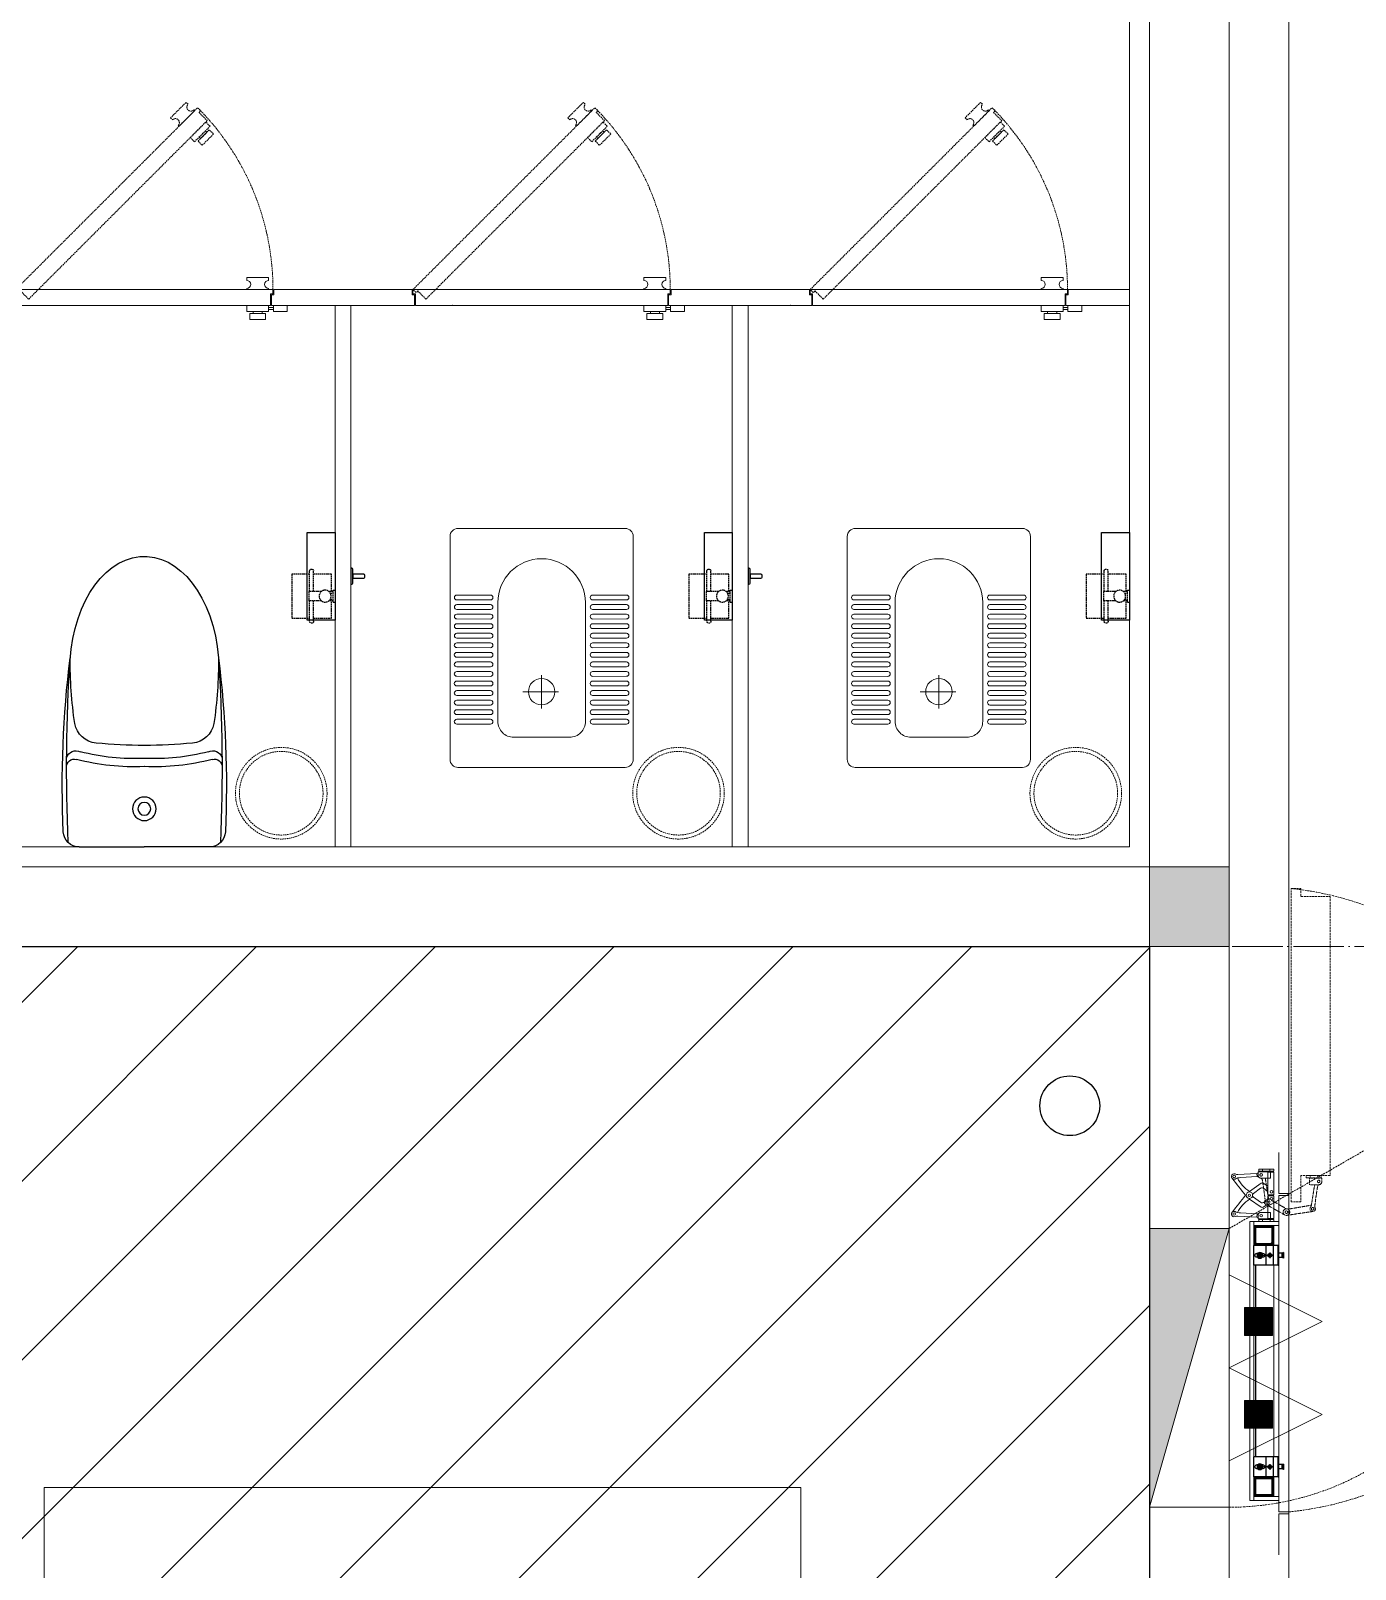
# Model space of a CAD drawing. Header units: millimetres. Extents: x -1346 to 48994, y -3569 to 24186.
# Drawn here: x 4525 to 7851, y 9652 to 13516 of the extents above; entities that cross this region are included whole.
import ezdxf

# ---------------------------------------------------------------- set-up
doc = ezdxf.new("R2010")
doc.units = ezdxf.units.MM
doc.set_wipeout_variables(frame=1)
for name, pattern in [('1', [0.375, 0.25, -0.125]), ('AD_514 TOWER A HOTEL TYP$0$CENTER', [2, 1.25, -0.25, 0.25, -0.25]), ('DASH', [0.35, 0.25, -0.1]), ('DOTE', [61.467999999999996, 50.8, -5.08, 0.508, -5.08])]:
    doc.linetypes.add(name, pattern=pattern)
for name, color, linetype, lineweight in [('BS-DOTE', 134, 'DOTE', 0), ('BS-FIRE-FHC', 12, 'Continuous', 0), ('BS-STRS', 30, 'Continuous', 0), ('BS-WALL-FINISH', 3, 'Continuous', 0), ('BS-WALL-ORI', 200, 'Continuous', 0), ('DS-DOOR', 60, 'Continuous', 0), ('DS-FLOOR-SW', 33, 'Continuous', 0), ('DS-MILK-HIGH', 40, 'Continuous', 0), ('FF-FURN', 51, 'Continuous', 0)]:
    doc.layers.add(name, color=color, linetype=linetype, lineweight=lineweight)
for name, color, linetype in [('DS-FIXT', 31, 'Continuous'), ('DT-FINE', 146, 'Continuous'), ('DT-HATCH', 250, 'Continuous'), ('PIPE-消防', 1, 'Continuous')]:
    doc.layers.add(name, color=color, linetype=linetype)

# ---------------------------------------------------------------- blocks, each defined once
blk = doc.blocks.new('FDSRTEW')
for p, q in [((145586.6246062551, 110757.1596199968), (145586.6246062551, 110957.1596199968)), ((145586.6246062551, 110957.1596199968), (146286.6246062551, 110957.1596199968)), ((145586.6246062551, 110957.1596199968), (146286.6246062551, 110757.1596199968)), ((146286.6246062551, 110957.1596199968), (146286.6246062551, 110757.1596199968)), ((146286.6246062551, 110757.1596199968), (145586.6246062551, 110757.1596199968))]:
    blk.add_line(p, q)
blk.add_solid([(146286.6246062551, 110957.1596199968), (146286.6246062551, 110757.1596199968), (145586.6246062551, 110957.1596199968)])
at = {"layer": 'BS-FIRE-FHC', "color": 8, "linetype": 'DASH', "ltscale": 20}
blk.add_line((146286.6246062552, 110757.1596199968), (146636.6246062552, 110150.9418373477), dxfattribs=at)
blk.add_arc((146286.6246062552, 110757.1596199968), 700, 180, 300.000000000015, dxfattribs=at)
blk = doc.blocks.new('A$C5A634830')
at = {"color": 8, "linetype": 'DASH', "ltscale": 3}
for p, q in [((31.86963054533408, 365.1520648466758), (37.99035562513746, 365.1520648466758)), ((134.4991121822077, 352.3596549006652), (162.6924558141909, 301.6881831188712)), ((31.86963054534863, 344.1349243044915), (37.99035562513746, 344.1349243044915)), ((116.2381884957431, 347.9243174514395), (145.4732190067443, 296.5356168102389)), ((146.5345119531557, 292.2014925559452), (135.0561019793094, 225.1742103648994)), ((153.2055169096274, 223.0840837745363), (163.8733729885989, 293.9586725386307)), ((58.10579694266198, 231.1703722900638), (58.10579694266198, 195.6119634968872))]:
    blk.add_line(p, q, dxfattribs=at)
for points in [[(31.86963054534863, 375.4703404424891), (37.99035562513746, 375.4703404424891), (37.99035562513746, 333.0250247828317), (31.86963054534863, 333.0250247828317)], [(50.47654896628228, 229.1091506702014), (56.5972740460711, 229.1091506702014), (56.5972740460711, 240.2190501918594), (50.47654896628228, 240.2190501918594)], [(50.47654896628228, 240.2190501918594), (56.5972740460711, 240.2190501918594), (56.5972740460711, 197.7737345322021), (50.47654896628228, 197.7737345322021)], [(50.47654896628228, 229.1091506702014), (56.5972740460711, 229.1091506702014), (56.5972740460711, 240.2190501918594), (50.47654896628228, 240.2190501918594)], [(50.47654896628228, 208.0920101280135), (56.5972740460711, 208.0920101280135), (56.5972740460711, 197.7737345322021), (50.47654896628228, 197.7737345322021)], [(50.47654896628228, 208.0920101280135), (56.5972740460711, 208.0920101280135), (56.5972740460711, 197.7737345322021), (50.47654896628228, 197.7737345322021)]]:
    blk.add_lwpolyline(points, close=True, dxfattribs=at)
for points in [[(39.49887852172833, 377.6329300593098), (49.48722788982559, 377.6329300593098, -0.4088105172078346), (57.98515967849926, 368.9773687886372), (57.98515967849926, 342.0737026846254)], [(57.836234143193, 355.3872618302357, -0.1127958549615879), (61.41773510834901, 356.5585445424658, -0.0004736775356305), (116.2381884957121, 347.9243174514449, -0.1111486676757101), (122.844090050361, 344.8668109942937, 1.41323676942578), (125.738834304444, 359.1621075123112, -0.1089148044728767), (118.3688905778254, 357.5370102652323, -0.0104408917776379), (62.83301752187253, 365.5722624917798, -0.1696621892411577), (57.82671161493635, 368.9773687886372, 10.31810551381338)], [(57.98515967849926, 195.6119634968872), (68.09414631075924, 195.6119634968872, 0.4088105172078346), (76.59207809943473, 204.2675247675597), (76.59207809943473, 223.9709530576292)], [(58.10579694266198, 231.1703722900638), (76.59207809943473, 231.1703722900638), (76.59207809943473, 204.2675247675743, -0.4182473329087852), (67.81665525143035, 195.6119634968872)], [(76.63563882591552, 217.8575652363179, 0.1127958549615879), (80.21419491633424, 216.6773158291617, 0.0004736775356305), (135.0561019793094, 225.1742103648994, 0.1111486676757101), (141.6696407652343, 228.2151618298503, -1.41323676942578), (144.5285713752673, 213.9126598598577, 0.1089148044728767), (137.1627210480801, 215.5562110618248, 0.0104408917776379), (81.60689677661867, 207.660081380167, 0.1696621892411577), (76.59207800880358, 204.2675247553543, -10.31810551381338)]]:
    blk.add_lwpolyline(points, format="xyb", dxfattribs=at)
blk.add_lwpolyline([(57.98515967849926, 342.0737026846254), (39.49887852174288, 342.0737026846254), (39.49887852172833, 377.6321114778038)], dxfattribs=at)
for centre, radius in [((48.51701266531017, 368.8907993951816), 3.644451054300964), ((126.7987010608776, 351.4924300886087), 3.644451054303013), ((154.8537467098067, 296.5356168102389), 9.380527703068209), ((154.8537467098067, 296.5356168102389), 3.644451054302916), ((145.60764458435, 221.5796586425931), 3.644451054303013), ((67.12393108624381, 204.3532755795095), 3.644451054302763)]:
    blk.add_circle(centre, radius, dxfattribs=at)
blk = doc.blocks.new('二维可调铰链侧视图')
at = {"color": 144}
for p, q in [((10630.48123246459, 10994.17510843505), (10621.94727662271, 10994.17510843505)), ((10621.94727662271, 10962.92618266557), (10621.94727662271, 10994.17510843505)), ((10731.68506040758, 10994.17510843505), (10740.21901624946, 10994.17510843505)), ((10740.21901624946, 10962.92618266557), (10740.21901624946, 10994.17510843505))]:
    blk.add_line(p, q, dxfattribs=at)
for points in [[(10634.24533328355, 10996.58372317115), (10626.23970715563, 10997.03534017565), (10628.94038966983, 11044.90921180512, 0.1254342092800765), (10627.55883522382, 11051.97046037525, 16.50509982100425)], [(10634.24533328355, 10996.58372317115), (10636.59370439408, 11038.21231760706, -0.0389693891210337), (10637.61607514386, 11045.78181698006, -0.1089148044717175), (10640.37563023501, 11051.81279587513, 0.5769327325035593), (10632.81177855316, 11060.8449229836, 0.4674307633441432), (10627.55883522382, 11051.97046037525, 3.395267853020945)], [(10727.92095958865, 10996.58372317115), (10725.57258847811, 11038.21231760706, 0.0389693891210337), (10724.55021772833, 11045.78181698006, 0.1089148044717175), (10721.79066263719, 11051.81279587513, -0.5769327325035593), (10729.35451431904, 11060.8449229836, -0.4674307633441432), (10734.60745764837, 11051.97046037525, -3.395267853020945)], [(10727.92095958865, 10996.58372317115), (10735.92658571654, 10997.03534017565), (10733.22590320236, 11044.90921180512, -0.1254342092800765), (10734.60745764837, 11051.97046037525, -16.50509982100425)], [(10658.4870609996, 10969.25307199535), (10650.83076089892, 10981.08788601419, -0.303537901326262), (10650.91414574727, 10986.57888626542), (10671.55280207984, 11015.36503909761, 0.1355386195789812), (10637.61607514386, 11045.78181698006, 0.6345818491396789)], [(10703.6792318726, 10969.25307199535), (10711.33553197324, 10981.08788601419, 0.303537901326262), (10711.2521471249, 10986.57888626542), (10690.61349079236, 11015.36503909761, -0.1355386195789812), (10724.55021772833, 11045.78181698006, -0.6345818491396789)], [(10621.94727662271, 10962.92618266557), (10638.19312246417, 10962.92618266557), (10638.19312246417, 10986.56855345071, 0.4182473329087852), (10630.48123246459, 10994.17510843505)], [(10636.24455679127, 10991.65280749396, -0.1696621892218322), (10634.24533328355, 10996.58372317115, 0.2543926232965057)], [(10672.42471755974, 10969.25307199535), (10664.58019731212, 10977.91303962277, -0.3264823885746197), (10663.51673837619, 10988.01496935623), (10676.54652729354, 11005.95897098832, -0.2539767349710108), (10680.57338773102, 11007.79055985015, -0.0236347356273388)], [(10689.74157531245, 10969.25307199535), (10697.58609556005, 10977.91303962277, 0.3264823885746197), (10698.64955449598, 10988.01496935623), (10685.61976557866, 11005.95897098832, 0.2539767349710108), (10681.59290514118, 11007.79055985015, 0.0236347356273388)], [(10740.21901624946, 10962.92618266557), (10723.97317040802, 10962.92618266557), (10723.97317040802, 10986.56855345071, -0.4182473329087852), (10731.68506040758, 10994.17510843505)], [(10725.92173608093, 10991.65280749396, 0.1696621892218322), (10727.92095958865, 10996.58372317115, -0.2543926232965057)]]:
    blk.add_lwpolyline(points, format="xyb", dxfattribs=at)
for points in [[(10615.24265142203, 10954.97415461758), (10620.62157838094, 10954.97415461758), (10620.62157838094, 10992.27533212598), (10615.24265142203, 10992.27533212598)], [(10615.24265142203, 10983.20757462204), (10620.62157838094, 10983.20757462204), (10620.62157838094, 10992.27533212598), (10615.24265142203, 10992.27533212598)], [(10746.92364145017, 10954.97415461758), (10741.54471449123, 10954.97415461758), (10741.54471449123, 10992.27533212598), (10746.92364145017, 10992.27533212598)], [(10741.54471449123, 10982.90079691674), (10746.92364145017, 10982.90079691674), (10746.92364145017, 10992.27533212598), (10741.54471449123, 10992.27533212598)], [(10615.24265142203, 10964.73759559375), (10620.62157838094, 10964.73759559375), (10620.62157838094, 10954.97415461758), (10615.24265142203, 10954.97415461758)], [(10622.9781067049, 10954.97076973001), (10680.24265133389, 10954.97076973001), (10680.24265133389, 10969.25307199535), (10622.9781067049, 10969.25307199535)], [(10682.32938737664, 10954.97076973001), (10739.59393200566, 10954.97076973001), (10739.59393200566, 10969.25307199535), (10682.32938737667, 10969.25307199535)], [(10741.54471449123, 10964.14898146002), (10746.92364145017, 10964.14898146002), (10746.92364145017, 10954.97415461758), (10741.54471449123, 10954.97415461758)]]:
    blk.add_lwpolyline(points, close=True, dxfattribs=at)
for centre, radius in [((10633.98258059396, 11054.14220362725), 3.202763687452806), ((10728.18371227824, 11054.14220362725), 3.202763687452806), ((10681.07589557975, 11016.03025858167), 8.255007530225537), ((10681.08314643609, 11016.03898802858), 3.202763687452806), ((10629.87246264751, 10986.49319516422), 3.202763687452806), ((10732.29383022468, 10986.49319516422), 3.202763687452806), ((10672.53982490478, 10960.43080791642), 3.202763687452806), ((10689.62646796742, 10960.43080791642), 3.202763687452806)]:
    blk.add_circle(centre, radius, dxfattribs=at)
for centre, radius, start, end in [((9942.932382044226, 10129.3891271773), 1161.222228784615, 50.53052053824183, 53.20664436764797), ((11419.23391082797, 10129.3891271773), 1161.222228784615, 126.793355632352, 129.4694794617582), ((10619.14654918265, 10999.25694680644), 7.432928497693757, 316.8671241992542, 342.6092264483537), ((10743.01974368952, 10999.25694680644), 7.432928497693757, 197.3907735516463, 223.1328758007458)]:
    blk.add_arc(centre, radius, start, end, dxfattribs=at)
at = {"xscale": 0.8788055154895038, "yscale": 0.8788055154895038, "zscale": 0.8788055154895038}
blk.add_blockref('A$C5A634830', (10587.2354443602, 10662.3099260424), dxfattribs=at)
blk = doc.blocks.new('*U52')
blk.add_blockref('二维可调铰链侧视图', (0, 0))
blk = doc.blocks.new('*U119')
at = {"ltscale": 1.199999999999999}
h = blk.add_hatch(dxfattribs=at)
h.set_pattern_fill('ANSI32', color=250, scale=0.85)
h.set_pattern_definition([(45, (-52203.26370613582, -24365.69101706631), (-2.862456638590792, 2.862456638590792), []), (45, (-52201.35540088581, -24365.69101706631), (-2.862456638590792, 2.862456638590792), [])])
edge = h.paths.add_edge_path(flags=16)
edge.add_line((8, -5), (42, -5))
edge.add_arc((42, -8), 3, 0, 90, ccw=False)
edge.add_line((45, -8), (45, -42))
edge.add_arc((42, -42), 3, -90, 0, ccw=False)
edge.add_line((42, -45), (8, -45))
edge.add_arc((8, -42), 3, 180, 270, ccw=False)
edge.add_line((5, -42), (5, -8))
edge.add_arc((8, -8), 3, 90, 180, ccw=False)
h.paths.add_polyline_path([(0, 0), (50, 0), (50, -50), (0, -50)])
at = {"color": 144, "ltscale": 1.199999999999999}
blk.add_lwpolyline([(0, 0), (50, 0), (50, -50), (0, -50)], close=True, dxfattribs=at)
blk.add_lwpolyline([(8, -5), (42, -5, -0.4142135623730951), (45, -8), (45, -42, -0.4142135623730951), (42, -45), (8, -45, -0.4142135623730951), (5, -42), (5, -8, -0.4142135623730951)], format="xyb", close=True, dxfattribs=at)
blk = doc.blocks.new('*U53')
at = {"color": 250, "linetype": 'AD_514 TOWER A HOTEL TYP$0$CENTER', "lineweight": -3}
blk.add_line((-43.87213597495601, -24.47871655734435), (537.156915288202, -24.47871655734435), dxfattribs=at)
at = {"color": 146, "ltscale": 1.199999999999999}
blk.add_lwpolyline([(-43.87213597495601, 20.52128344265566), (537.156915288202, 20.52128344265566), (537.156915288202, -29.47871655734435), (-43.87213597495601, -29.47871655734435)], close=True, dxfattribs=at)
blk = doc.blocks.new('GJ666')
blk.add_wipeout([(-5953.994108965911, -14386.843307546735), (-5903.99410896591, -14386.843307546735), (-5903.994108965915, -14447.780807546747), (-5953.994108965911, -14447.780807546744)])
at = {"layer": 'DT-HATCH'}
h = blk.add_hatch(dxfattribs=at)
h.set_pattern_fill('ANSI37', color=256, scale=0.75, angle=-90.00000000000001)
h.set_pattern_definition([(315, (9908.291321261466, -20663.05103443342), (0.8418990113502333, 0.8418990113502328), []), (44.99999999999999, (9908.291321261466, -20663.05103443342), (-0.8418990113502326, 0.8418990113502333), [])])
h.paths.add_polyline_path([(-5903.994108965911, -14447.78080754675), (-5903.994108965911, -14449.90580754675), (-5953.994108965911, -14449.90580754675), (-5953.994108965911, -14447.78080754675)])
for p, q in [((-5953.994108965911, -14416.78080754674), (-5953.994108965911, -14386.84330754675)), ((-5903.994108965911, -14386.84330754675), (-5953.994108965911, -14386.84330754675)), ((-5903.994108965911, -14416.78080754674), (-5903.994108965911, -14386.84330754675)), ((-5953.994108965911, -14447.78080754675), (-5953.994108965911, -14416.78080754674)), ((-5953.994108965911, -14416.78080754674), (-5903.994108965911, -14416.78080754674)), ((-5903.994108965911, -14436.24969377869), (-5953.994108965911, -14436.24969377869)), ((-5903.994108965911, -14447.78080754675), (-5953.994108965911, -14447.78080754675)), ((-5903.994108965911, -14447.78080754675), (-5903.994108965911, -14416.78080754674)), ((-5923.494108965911, -14458.22606110363), (-5934.494112429893, -14458.22605352767)), ((-5933.990637671334, -14460.49187142786), (-5929.564061180936, -14458.42140147765)), ((-5933.885580415968, -14461.61786515987), (-5929.108298352919, -14459.29555363813)), ((-5929.744108965912, -14460.74196638755), (-5929.744108965912, -14461.78080754675)), ((-5924.102637515854, -14461.61786515987), (-5928.879919584492, -14459.29555363807)), ((-5923.99758026049, -14460.49187142786), (-5928.424156737339, -14458.42140147747)), ((-5928.244108965912, -14460.74196638755), (-5928.244108965912, -14461.78080754675))]:
    blk.add_line(p, q)
at = {"color": 250}
for p, q in [((-5935.906064903655, -14402.24969377869), (-5921.513227409043, -14402.24969377869)), ((-5928.994108965912, -14409.00225561613), (-5928.994108965912, -14395.40249357873)), ((-5928.994108965912, -14425.00225561613), (-5928.994108965912, -14411.40249357873)), ((-5935.906064903655, -14427.20165504847), (-5921.513227409043, -14427.20165504847)), ((-5928.994108965912, -14433.9542168859), (-5928.994108965912, -14420.35445484851))]:
    blk.add_line(p, q, dxfattribs=at)
at = {"color": 8}
for p, q in [((-5933.994108965912, -14396.99969377869), (-5933.994108965912, -14394.70237459743)), ((-5933.994108965912, -14409.70237459743), (-5933.994108965912, -14407.49969377869)), ((-5923.994108965911, -14396.99969377869), (-5923.994108965911, -14394.70237459743)), ((-5923.994108965911, -14409.70237459743), (-5923.994108965911, -14407.49969377869))]:
    blk.add_line(p, q, dxfattribs=at)
at = {"extrusion": (0.1161296875501924, 0, 0.9932340588549582)}
for p, q in [((-5934.494112428495, -14458.22223491309), (-5934.494105944919, -14449.90580754675)), ((-5923.494108965911, -14458.22606110363), (-5923.494108965911, -14449.90580754675)), ((-5935.744108965912, -14461.78080754675), (-5934.494112428495, -14458.22223491309)), ((-5935.744108965912, -14461.78080754675), (-5922.244108965911, -14461.7808075468)), ((-5923.695288594216, -14460.27152921021), (-5924.531083972397, -14458.22606038948)), ((-5922.244108965911, -14461.7808075468), (-5923.494108965911, -14458.22606110363))]:
    blk.add_line(p, q, dxfattribs=at)
at = {"extrusion": (-0.1161296875501924, 0, 0.9932340588549582)}
blk.add_line((-5934.292929337593, -14460.27152921021), (-5933.457133959411, -14458.22606038948), dxfattribs=at)
for points in [[(-5931.592183964617, -14406.74969377869), (-5926.39603396348, -14406.74969377869), (-5923.797958964772, -14402.24969586485), (-5926.39603396348, -14397.74969796592), (-5931.592183964617, -14397.74969796592), (-5934.190258963325, -14402.24969586485)], [(-5903.994108965911, -14447.78080754675), (-5903.994108965911, -14449.90580754675), (-5953.994108965911, -14449.90580754675), (-5953.994108965911, -14447.78080754675)], [(-5931.592183964617, -14431.70165504847), (-5926.39603396348, -14431.70165504847), (-5923.797958964772, -14427.20165713463), (-5926.39603396348, -14422.70165923569), (-5931.592183964617, -14422.70165923569), (-5934.190258963325, -14427.20165713463)]]:
    blk.add_lwpolyline(points, close=True)
at = {"color": 8}
for centre, radius in [((-5928.994108965912, -14402.24969377869), 7.250000000000001), ((-5928.994108965912, -14402.24969377869), 4.5), ((-5928.994108965912, -14402.24969377869), 4.5), ((-5928.994108965912, -14427.20165504847), 4.5), ((-5928.994108965912, -14427.20165504847), 4.5)]:
    blk.add_circle(centre, radius, dxfattribs=at)
for centre in [(-5928.994108965912, -14402.24969377869), (-5928.994108965912, -14427.20165504847)]:
    blk.add_circle(centre, 3)
for centre, start, end in [((-5928.994108965912, -14394.70237459743), 0, 180), ((-5928.994108965912, -14409.70237459743), 180, 0)]:
    blk.add_arc(centre, 5, start, end, dxfattribs=at)
at = {"color": 250}
blk.add_arc((-5928.994108965912, -14402.24969377869), 2.5, 0, 270, dxfattribs=at)
for centre, radius, start, end in [((-5934.432695168391, -14460.7808075468), 1, 185.7022764183364, 303.1692972128775), ((-5934.100060621815, -14460.32445990521), 0.2, 164.653636753394, 303.1692972128775), ((-5928.994108965912, -14460.74196638755), 0.75, 0, 180), ((-5928.994108959013, -14459.24307931278), 1, 55.25310590846164, 124.7468941099149), ((-5928.994108968662, -14459.45975103316), 0.2, 55.18371614738259, 124.8162838823311), ((-5923.555522763432, -14460.7808075468), 1, 236.8307027871225, 354.2542194037072), ((-5923.888157310008, -14460.32445990521), 0.2, 236.8307027871225, 15.34636324660592)]:
    blk.add_arc(centre, radius, start, end)
blk = doc.blocks.new('RTYETR')
at = {"color": 8, "linetype": 'DASH', "ltscale": 20}
blk.add_lwpolyline([(62921.03839242843, 87793.8763691066), (62134.37173668775, 87793.87636911708), (62134.37172892236, 87818.87636820044), (62154.37172892236, 87818.8763682159), (62154.37172892236, 87891.93886370545), (62855.40077938613, 87891.93886370545), (62855.40077938065, 87818.87636875777), (62921.03839874451, 87818.87635217483), (62921.03839242843, 87793.8763691066)], dxfattribs=at)
at = {"ltscale": 15}
blk.add_lwpolyline([(62905.09225283344, 87788.38359890146), (62905.09224651733, 87763.38359919957), (63700.09224651734, 87763.38359919957), (63700.09223875194, 87788.38359828293)], close=True, dxfattribs=at)
at = {"color": 8}
for points in [[(62970.72986587572, 87700.32110324908), (62970.72986588121, 87763.38359925419), (62980.72986580015, 87763.38359925419), (62980.72986579467, 87700.32110324908)], [(63661.75891642056, 87700.32110422157), (63661.75891642604, 87763.38359978444), (63671.75891634499, 87763.38359978444), (63671.7589163395, 87700.32110422157)], [(62970.72986587572, 87700.32110422157), (63671.7589163395, 87700.32110422157), (63671.7589163395, 87690.32110430262), (62970.72986587572, 87690.32110430262)]]:
    blk.add_lwpolyline(points, close=True, dxfattribs=at)
at = {"layer": 'DS-DOOR', "ltscale": 15, "xscale": -1}
for name, p, rotation in [('*U52', (52223.80969464681, 98705.29547877316), 179.9999819056038), ('*U119', (62980.72986515742, 87700.32132492705), 179.9999819056038), ('*U53', (63567.88678975518, 87729.79985470811), 359.9999819056038), ('*U119', (63611.75891642051, 87700.32099337337), 179.9999819056038)]:
    blk.add_blockref(name, p, dxfattribs=dict(at, rotation=rotation))
at = {"layer": 'DT-FINE', "xscale": -1, "rotation": 180}
blk.add_blockref('GJ666', (69515.75303361572, 73313.47762897225), dxfattribs=at)
at = {"color": 8, "linetype": 'DASH', "ltscale": 20}
blk.add_arc((62916.95617887116, 87712.51036127456), 786.8029209272872, 5.533764676418183, 174.0642334398974, dxfattribs=at)
at = {"layer": 'DT-FINE', "xscale": -1, "rotation": 180}
blk.add_blockref('GJ666', (68984.72397636354, 73313.47779667482), dxfattribs=at)
blk = doc.blocks.new('FDGDSGDDSS')
at = {"layer": 'BS-DOTE', "ltscale": 2.5}
blk.add_lwpolyline([(65571.24175638698, 94243.25020993185), (111471.2417563835, 94243.25020993185)], dxfattribs=at)
blk = doc.blocks.new('sdgew4')
at = {"color": 146}
for points in [[(416174.6333277776, 141639.11636152), (416174.6333277776, 141679.11636152), (416159.6333277777, 141679.11636152), (416159.6333277777, 141639.11636152)], [(416174.6333277776, 141670.4808568241), (416179.6333277776, 141670.4808568241), (416179.6333277776, 141647.751866216), (416174.6333277776, 141647.751866216)], [(416194.6333277777, 141631.61636152), (416194.6333277777, 141686.61636152), (416179.6333277776, 141686.61636152), (416179.6333277776, 141631.61636152)], [(416179.6333277776, 141619.61636152), (416194.6333277778, 141619.61636152), (416194.6333277778, 141584.61636152), (416179.6333277776, 141584.61636152)], [(416184.6333277777, 141631.61636152), (416189.6333277776, 141631.61636152), (416189.6333277776, 141619.61636152), (416184.6333277777, 141619.61636152)]]:
    blk.add_lwpolyline(points, close=True, dxfattribs=at)
blk.add_lwpolyline([(416237.6333277777, 141631.6163613548, -0.9999999999999998), (416257.6333277777, 141631.6163613548), (416264.6333277777, 141631.6163613548), (416264.6333277777, 141686.6163613548), (416257.6333277777, 141686.6163613548, -0.9999999999999998), (416237.6333277777, 141686.6163613548), (416234.6333277777, 141686.6163613548), (416234.6333277777, 141631.6163613548)], format="xyb", close=True, dxfattribs=at)
blk = doc.blocks.new('EQREQ')
at = {"color": 8, "linetype": 'DASH', "ltscale": 15}
for points in [[(69729.65884594066, 122357.8585114137), (69709.15274928624, 122378.3646080681), (69713.39538997336, 122382.6072487552), (69705.6172153803, 122390.3854233483), (69248.82623473383, 121933.5944427017), (69256.60440932689, 121925.8162681087), (69260.847050014, 121930.0589087958), (69281.3531466684, 121909.5528121414)], [(69284.88868057434, 121913.0883460473), (69323.7795535396, 121951.9792190126), (69334.38615525741, 121941.3726172948), (69295.49528229216, 121902.4817443295)], [(69304.33411705698, 121904.2495112825), (69332.61838830444, 121932.5337825299), (69343.22499002224, 121921.9271808121), (69314.94071877477, 121893.6429095647)], [(69326.512164375, 121926.4275586005), (69322.97663046907, 121929.9630925064), (69306.90480708049, 121913.8912691178), (69310.44034098642, 121910.3557352119)]]:
    blk.add_lwpolyline(points, close=True, dxfattribs=at)
blk.add_lwpolyline([(69745.6172153803, 122384.3854233483), (69716.6172153803, 122384.3854233482), (69716.6172153803, 122390.3854233483), (69705.6172153803, 122390.3854233483), (69705.6172153803, 121744.3854233482), (69716.6172153803, 121744.3854233482), (69716.6172153803, 121750.3854233483), (69745.6172153803, 121750.3854233483)], close=True)
blk.add_lwpolyline([(69254.48308886643, 121943.4939375215, 0.9999999999999998), (69240.3409532427, 121957.6360731452), (69235.39120577439, 121962.5858206136), (69274.28207873966, 122001.4766935788), (69279.23182620798, 121996.5269461105, 0.9999999999999998), (69293.3739618317, 121982.3848104868), (69295.49528217531, 121980.2634901432), (69256.60440921003, 121941.3726171779)], format="xyb", close=True, dxfattribs=at)
blk.add_arc((69705.6172153803, 122390.3854233483), 645.9999999999854, 224.9999999997789, 270.9756718814669, dxfattribs=at)
at = {"xscale": -1}
blk.add_blockref('sdgew4', (485940.250543158, -19876.23093817179), dxfattribs=at)
blk = doc.blocks.new('A$C1E9279BF')
at = {"color": 251, "linetype": 'DASH', "ltscale": 15, "extrusion": (-1.8176153e-08, 5.9308734e-08, 0.9999999999999982)}
for p, q in [((82.99994385242461, 108.7090004027712, 2.726423971e-07), (52.99994385242462, 108.7090038119924, -2.726423971e-07)), ((52.99994324448466, 103.7090038119924, 2.39012624e-08), (52.99994385242462, 108.7090038119924, -2.726423971e-07)), ((52.99994324448466, 103.7090038119924, 2.39012624e-08), (82.99994324448465, 103.7090004027712, 5.691860567e-07)), ((56.63883804085611, 103.7090034457087, 9.0042395e-08), (56.63883688458057, 93.70889743884798, 6.831360001e-07)), ((60.27773210547618, 96.77427964259257, 5.674731775e-07), (60.27773277762292, 103.7090030198203, 1.561835276e-07)), ((75.72215303919963, 96.77427781771551, 8.481934414e-07), (75.72215377095102, 103.7090011949433, 4.369037915e-07)), ((79.36104850771783, 103.7090008286595, 5.030449241e-07), (79.36104741104693, 93.70889485160116, 1.0961385292e-06)), ((82.99994324448465, 103.7090004027712, 5.691860567e-07), (82.99994385242461, 108.7090004027712, 2.726423971e-07)), ((4.999937644992947, 54.99997595037262, 2.0403165958e-06), (56.63883244136439, 54.99997001608608, 2.9789133993e-06)), ((4.999936548322295, 44.99997595037263, 2.6334039148e-06), (56.6388312850891, 44.99997001608608, 3.5720007183e-06)), ((56.63883475182323, 74.12060630043743, 1.8448927087e-06), (56.63883110151775, 42.99997001608608, 3.6906181821e-06)), ((79.36104156837948, 42.99996739903693, 4.1036207112e-06), (56.63883110151775, 42.99997001608608, 3.6906181821e-06)), ((79.36104521868496, 74.12060368338828, 2.2578952378e-06), (79.36104156837948, 42.99996739903693, 4.1036207112e-06)), ((79.36104290822611, 54.99996739903693, 3.3919159284e-06), (130.9999376449929, 54.99996146475039, 4.3305127318e-06)), ((79.36104181155545, 44.99996739903693, 3.9850032474e-06), (130.9999365483222, 44.99996146475039, 4.9236000509e-06))]:
    blk.add_line(p, q, dxfattribs=at)
blk.add_lwpolyline([(227.9999436736107, 38.70900171995163), (227.9999438524246, 108.7090017199516), (7.999943852424621, 108.709002315998), (7.999943673610687, 38.70900231599808)], close=True)
at = {"color": 251, "linetype": 'DASH', "ltscale": 15, "extrusion": (-1.8176153e-08, 5.9308734e-08, 0.9999999999999982), "elevation": 5.2114159073e-06}
for points in [[(12.99993788341155, 54.99997521608703), (12.99994305684802, 99.99997521608714), (56.63883785321949, 99.99997025450455)], [(79.36104832008122, 99.9999676374554), (122.999943056848, 99.99996261626816)], [(122.999943056848, 99.99996261626816), (122.9999378834116, 54.99996261626804)], [(122.9999367867409, 44.99996261626802), (122.9999315536998, -3.73837320886e-05), (12.9999315536998, -2.47839131156e-05), (12.9999367867409, 44.999975216087)]]:
    blk.add_lwpolyline(points, dxfattribs=at)
at = {"color": 251, "linetype": 'DASH', "ltscale": 15, "extrusion": (-1.8176153e-08, 5.9308734e-08, 0.9999999999999982)}
blk.add_circle((67.99994123044672, 83.9147508144377, 5.211415912e-06), 15.00000000000001, dxfattribs=at)
for centre, start, end in [((4.999937335076225, 49.99997618879095, 5.2114159098e-06), 89.99999303352153, 269.9999930335215), ((130.9999373350763, 49.99996170316872, 5.2114159131e-06), 269.9999930335215, 89.99999303352153)]:
    blk.add_arc(centre, 5.000000000000004, start, end, dxfattribs=at)
blk = doc.blocks.new('FDSGFDSGFDS')
at = {"linetype": '1', "ltscale": 15}
blk.add_circle((61034.41924664945, 4807.453999580814, -142.9293375566962), 115, dxfattribs=at)
at = {"color": 47, "linetype": '1', "ltscale": 15}
blk.add_circle((61034.41924664945, 4807.453999580814, -142.9293375566962), 105, dxfattribs=at)
blk = doc.blocks.new('DFSGWRT')
at = {"color": 0, "linetype": 'Continuous'}
for p, q in [((213613.2140866784, 87637.30798274696), (213613.2335433011, 87217.31256563005)), ((214193.2144599568, 87657.27251215257), (213633.2153865544, 87657.30890922068)), ((214027.1340851322, 87537.29977043727), (213728.6866363717, 87537.36420386341)), ((213688.6962470196, 87357.38294809852), (213688.6840366994, 87497.3610726575)), ((214027.1457800892, 87317.37982595342), (213728.7028124287, 87317.38607992778)), ((214193.2164428251, 87197.40540651442), (213633.2368260456, 87197.31349241543))]:
    blk.add_line(p, q, dxfattribs=at)
blk.add_line((214213.2131600593, 87637.27251219483), (214213.2131600593, 87217.405406245))
at = {"color": 39}
for p, q in [((213803.287499349, 87470.0824602868), (213803.29193967, 87380.5087695278)), ((213844.476352823, 87427.31027418852), (213761.1548484097, 87427.30614379905))]:
    blk.add_line(p, q, dxfattribs=at)
for points in [[(213733.8367843249, 87640.44180461127), (213733.8325700785, 87555.42867165426, -0.4142135623730951), (213727.8322726556, 87549.42896909188), (213727.8166034991, 87549.42896986863, -0.4142135623739452), (213721.8169009367, 87555.4292672915), (213721.8211151831, 87640.44240024855, -0.4142135623730951), (213727.821412606, 87646.44210281092), (213727.8370817625, 87646.44210203414, -0.4142135623730951)], [(213757.8367842954, 87640.44061489025), (213757.832570049, 87555.4274819332, -0.4142135623730951), (213751.8322726261, 87549.42777937086), (213751.8166034696, 87549.42778014761, -0.4142135623739452), (213745.8169009073, 87555.42807757048), (213745.8211151536, 87640.4412105275, -0.4142135623730951), (213751.8214125766, 87646.44091308987), (213751.837081733, 87646.44091231312, -0.4142135623730951)], [(213781.8367842659, 87640.4394251692), (213781.8325700195, 87555.42629221219, -0.4142135623730951), (213775.8322725966, 87549.42658964981), (213775.8166034401, 87549.42659042656, -0.4142135623739452), (213769.8169008777, 87555.42688784943), (213769.8211151241, 87640.44002080648, -0.4142135623730951), (213775.821412547, 87646.43972336882), (213775.8370817036, 87646.43972259207, -0.4142135623730951)], [(213805.8367842365, 87640.43823544815), (213805.83256999, 87555.42510249114, -0.4142135623730951), (213799.8322725672, 87549.42539992876), (213799.8166034106, 87549.42540070551, -0.4142135623739452), (213793.8169008482, 87555.42569812838), (213793.8211150947, 87640.43883108543, -0.4142135623730951), (213799.8214125175, 87646.43853364782), (213799.8370816741, 87646.43853287102, -0.4142135623730951)], [(213829.836784207, 87640.43704572713), (213829.8325699606, 87555.42391277009, -0.4142135623730951), (213823.8322725377, 87549.42421020776), (213823.8166033811, 87549.4242109845, -0.4142135623739452), (213817.8169008188, 87555.42450840736), (213817.8211150652, 87640.43764136438, -0.4142135623730951), (213823.8214124881, 87646.43734392675), (213823.8370816446, 87646.43734314998, -0.4142135623730951)], [(213853.8367841774, 87640.43585600608), (213853.8325699311, 87555.42272304907, -0.4142135623730951), (213847.8322725082, 87549.4230204867), (213847.8166033516, 87549.42302126344, -0.4142135623739452), (213841.8169007893, 87555.42331868631), (213841.8211150357, 87640.43645164336, -0.4142135623730951), (213847.8214124586, 87646.4361542057), (213847.8370816151, 87646.43615342896, -0.4142135623730951)], [(213877.836784148, 87640.43466628503), (213877.8325699016, 87555.42153332802, -0.4142135623730951), (213871.8322724787, 87549.42183076566), (213871.8166033222, 87549.4218315424, -0.4142135623739452), (213865.8169007598, 87555.42212896526), (213865.8211150062, 87640.4352619223, -0.4142135623730951), (213871.8214124291, 87646.43496448467), (213871.8370815857, 87646.43496370791, -0.4142135623730951)], [(213901.8367841185, 87640.43347656398), (213901.8325698721, 87555.42034360697, -0.4142135623730951), (213895.8322724492, 87549.4206410446), (213895.8166032927, 87549.42064182134, -0.4142135623739452), (213889.8169007303, 87555.42093924421), (213889.8211149767, 87640.43407220126, -0.4142135623730951), (213895.8214123996, 87646.43377476365), (213895.8370815561, 87646.43377398686, -0.4142135623730951)], [(213925.836784089, 87640.43228684293), (213925.8325698426, 87555.41915388592, -0.4142135623730951), (213919.8322724197, 87549.41945132356), (213919.8166032632, 87549.4194521003, -0.4142135623739452), (213913.8169007008, 87555.41974952318), (213913.8211149473, 87640.4328824802, -0.4142135623730951), (213919.8214123702, 87646.4325850426), (213919.8370815266, 87646.43258426581, -0.4142135623730951)], [(213949.8367840595, 87640.43109712188), (213949.8325698131, 87555.41796416487, -0.4142135623730951), (213943.8322723902, 87549.4182616025), (213943.8166032337, 87549.41826237924, -0.4142135623739452), (213937.8169006713, 87555.41855980214), (213937.8211149177, 87640.43169275916, -0.4142135623730951), (213943.8214123407, 87646.43139532155), (213943.8370814971, 87646.43139454476, -0.4142135623730951)], [(213973.83678403, 87640.42990740083), (213973.8325697836, 87555.41677444382, -0.4142135623730951), (213967.8322723607, 87549.41707188146), (213967.8166032042, 87549.4170726582, -0.4142135623739452), (213961.8169006419, 87555.4173700811), (213961.8211148883, 87640.43050303811, -0.4142135623730951), (213967.8214123112, 87646.4302056005), (213967.8370814677, 87646.43020482372, -0.4142135623730951)], [(213997.8367840005, 87640.42871767982), (213997.8325697541, 87555.41558472277, -0.4142135623730951), (213991.8322723312, 87549.4158821604), (213991.8166031747, 87549.41588293714, -0.4142135623739452), (213985.8169006124, 87555.41618036004), (213985.8211148587, 87640.42931331706, -0.4142135623730951), (213991.8214122817, 87646.42901587945), (213991.8370814382, 87646.42901510267, -0.4142135623730951)], [(214021.8367839711, 87640.42752795877), (214021.8325697246, 87555.41439500172, -0.4142135623730951), (214015.8322723018, 87549.41469243939), (214015.8166031453, 87549.41469321612, -0.4142135623739452), (214009.8169005829, 87555.414990639), (214009.8211148293, 87640.42812359601, -0.4142135623730951), (214015.8214122521, 87646.4278261584), (214015.8370814087, 87646.42782538166, -0.4142135623730951)], [(214045.8367839416, 87640.42633823772), (214045.8325696951, 87555.41320528067, -0.4142135623730951), (214039.8322722723, 87549.41350271834), (214039.8166031157, 87549.41350349507, -0.4142135623739452), (214033.8169005534, 87555.41380091797), (214033.8211147998, 87640.42693387496, -0.4142135623730951), (214039.8214122226, 87646.42663643735), (214039.8370813792, 87646.42663566061, -0.4142135623730951)], [(213733.8367843249, 87214.17861391438), (213733.8325700785, 87299.1917468714, 0.4142135623730951), (213727.8322726556, 87305.19144943377), (213727.8166034991, 87305.19144865702, 0.4142135623739452), (213721.8169009367, 87299.19115123415), (213721.8211151831, 87214.1780182771, 0.4142135623730951), (213727.821412606, 87208.17831571473), (213727.8370817625, 87208.17831649151, 0.4142135623730951)], [(213757.8367842954, 87214.1798036354), (213757.832570049, 87299.19293659244, 0.4142135623730951), (213751.8322726261, 87305.19263915477), (213751.8166034696, 87305.19263837804, 0.4142135623739452), (213745.8169009073, 87299.19234095515), (213745.8211151536, 87214.17920799815, 0.4142135623730951), (213751.8214125766, 87208.17950543578), (213751.837081733, 87208.17950621253, 0.4142135623730951)], [(213781.8367842659, 87214.18099335645), (213781.8325700195, 87299.19412631346, 0.4142135623730951), (213775.8322725966, 87305.19382887584), (213775.8166034401, 87305.19382809909, 0.4142135623739452), (213769.8169008777, 87299.19353067622), (213769.8211151241, 87214.18039771917, 0.4142135623730951), (213775.821412547, 87208.18069515683), (213775.8370817036, 87208.18069593358, 0.4142135623730951)], [(213805.8367842365, 87214.1821830775), (213805.83256999, 87299.19531603451, 0.4142135623730951), (213799.8322725672, 87305.19501859689), (213799.8166034106, 87305.19501782014, 0.4142135623739452), (213793.8169008482, 87299.19472039727), (213793.8211150947, 87214.18158744022, 0.4142135623730951), (213799.8214125175, 87208.18188487783), (213799.8370816741, 87208.18188565463, 0.4142135623730951)], [(213829.836784207, 87214.1833727985), (213829.8325699606, 87299.19650575556, 0.4142135623730951), (213823.8322725377, 87305.1962083179), (213823.8166033811, 87305.19620754114, 0.4142135623739452), (213817.8169008188, 87299.19591011827), (213817.8211150652, 87214.18277716127, 0.4142135623730951), (213823.8214124881, 87208.18307459888), (213823.8370816446, 87208.18307537564, 0.4142135623730951)], [(213853.8367841774, 87214.18456251956), (213853.8325699311, 87299.19769547659, 0.4142135623730951), (213847.8322725082, 87305.19739803894), (213847.8166033516, 87305.1973972622, 0.4142135623739452), (213841.8169007893, 87299.19709983934), (213841.8211150357, 87214.1839668823, 0.4142135623730951), (213847.8214124586, 87208.18426431995), (213847.8370816151, 87208.18426509669, 0.4142135623730951)], [(213877.836784148, 87214.18575224062), (213877.8325699016, 87299.19888519763, 0.4142135623730951), (213871.8322724787, 87305.19858776), (213871.8166033222, 87305.19858698326, 0.4142135623739452), (213865.8169007598, 87299.19828956039), (213865.8211150062, 87214.18515660334, 0.4142135623730951), (213871.8214124291, 87208.18545404095), (213871.8370815857, 87208.18545481774, 0.4142135623730951)], [(213901.8367841185, 87214.18694196167), (213901.8325698721, 87299.20007491868, 0.4142135623730951), (213895.8322724492, 87305.19977748104), (213895.8166032927, 87305.1997767043, 0.4142135623739452), (213889.8169007303, 87299.19947928144), (213889.8211149767, 87214.18634632438, 0.4142135623730951), (213895.8214123996, 87208.186643762), (213895.8370815561, 87208.18664453879, 0.4142135623730951)], [(213925.836784089, 87214.18813168272), (213925.8325698426, 87299.20126463973, 0.4142135623730951), (213919.8322724197, 87305.2009672021), (213919.8166032632, 87305.20096642536, 0.4142135623739452), (213913.8169007008, 87299.20066900247), (213913.8211149473, 87214.18753604543, 0.4142135623730951), (213919.8214123702, 87208.18783348305), (213919.8370815266, 87208.18783425984, 0.4142135623730951)], [(213949.8367840595, 87214.18932140377), (213949.8325698131, 87299.20245436078, 0.4142135623730951), (213943.8322723902, 87305.20215692314), (213943.8166032337, 87305.2021561464, 0.4142135623739452), (213937.8169006713, 87299.2018587235), (213937.8211149177, 87214.1887257665, 0.4142135623730951), (213943.8214123407, 87208.1890232041), (213943.8370814971, 87208.18902398089, 0.4142135623730951)], [(213973.83678403, 87214.19051112482), (213973.8325697836, 87299.20364408183, 0.4142135623730951), (213967.8322723607, 87305.2033466442), (213967.8166032042, 87305.20334586746, 0.4142135623739452), (213961.8169006419, 87299.20304844456), (213961.8211148883, 87214.18991548754, 0.4142135623730951), (213967.8214123112, 87208.19021292515), (213967.8370814677, 87208.19021370194, 0.4142135623730951)], [(213997.8367840005, 87214.19170084583), (213997.8325697541, 87299.20483380288, 0.4142135623730951), (213991.8322723312, 87305.20453636521), (213991.8166031747, 87305.2045355885, 0.4142135623739452), (213985.8169006124, 87299.2042381656), (213985.8211148587, 87214.19110520859, 0.4142135623730951), (213991.8214122817, 87208.1914026462), (213991.8370814382, 87208.19140342298, 0.4142135623730951)], [(214021.8367839711, 87214.19289056688), (214021.8325697246, 87299.20602352393, 0.4142135623730951), (214015.8322723018, 87305.20572608626), (214015.8166031453, 87305.20572530953, 0.4142135623739452), (214009.8169005829, 87299.20542788666), (214009.8211148293, 87214.19229492964, 0.4142135623730951), (214015.8214122521, 87208.19259236725), (214015.8370814087, 87208.19259314399, 0.4142135623730951)], [(214045.8367839416, 87214.19408028793), (214045.8325696951, 87299.20721324498, 0.4142135623730951), (214039.8322722723, 87305.20691580731), (214039.8166031157, 87305.20691503058, 0.4142135623739452), (214033.8169005534, 87299.20661760768), (214033.8211147998, 87214.19348465069, 0.4142135623730951), (214039.8214122226, 87208.1937820883), (214039.8370813792, 87208.19378286504, 0.4142135623730951)]]:
    blk.add_lwpolyline(points, format="xyb", close=True, dxfattribs=at)
blk.add_circle((213803.2896197406, 87427.3082324917), 33.13418941534474, dxfattribs=at)
at = {"color": 0, "linetype": 'Continuous'}
for centre, radius, start, end in [((213633.2140866569, 87637.30890926292), 20, 89.99627606815054, 180.0026542726954), ((213728.6840365768, 87497.36420394792), 40, 89.9962760681555, 180.0044852431295), ((214027.1317781896, 87427.3397977617), 109.9599726997507, 270.0072958344283, 89.99879794373311), ((213728.696246897, 87357.38607938895), 40, 180.0044852431326, 270.0094044314255), ((213633.2335432797, 87217.31349214602), 20, 180.0026542726969, 270.009404431419)]:
    blk.add_arc(centre, radius, start, end, dxfattribs=at)
for centre, start, end in [((214193.2131600593, 87637.27251219483), 359.9999999999964, 89.99627606815051), ((214193.2131600593, 87217.405406245), 270.0094044314196, 359.9999999999962)]:
    blk.add_arc(centre, 20, start, end)
blk = doc.blocks.new('A$C44307E91')
for points in [[(0, 34.99996859510429), (40, 34.99996859510429), (40, 32.99996859510429, -0.4142135623730951), (37, 29.99996859510429), (3, 29.99996859510429, -0.4142135623730951), (0, 32.99996859510429)], [(25, 29.99996859510429), (25, 2.999968595104292, -0.4142135623730951), (22, -3.1404895708e-05), (18, -3.1404895708e-05, -0.4142135623730951), (15, 2.999968595104292), (15, 29.99996859510429)]]:
    blk.add_lwpolyline(points, format="xyb", close=True)
blk = doc.blocks.new('DSAFSDFAS')
for p in [(31360.34410725835, -112039.171477685), (31687.35062661166, -112039.171477685)]:
    blk.add_line(p, (31523.847366935, -112039.171477685))
at = {"color": 251}
for radius in [29.59999999999491, 16.0999999999949]:
    blk.add_circle((31523.84736693496, -112135.0714776849), radius, dxfattribs=at)
for centre, radius, start, end in [((31360.34410725833, -112079.171477685), 40, 90, 177.4001202552606), ((31687.35062661165, -112079.171477685), 40, 2.599879744739352, 90), ((33895.16286654363, -112194.2715928351), 2577.430625442743, 177.4001202552606, 187.1335927991507), ((29152.53186732635, -112194.2715928351), 2577.430625442743, 352.8664072008492, 2.599879744739352), ((31408.1738875978, -112359.8801983807), 60, 95.39205251444513, 169.5298907608402), ((31532.04736694684, -113672.2677038999), 1378.220620203237, 90.3408947433446, 95.39205251444513), ((31515.64736692313, -113672.2677038999), 1378.220620203237, 84.60794748555489, 89.6591052566554), ((31639.52084627218, -112359.8801983807), 60, 10.47010923915976, 84.60794748555489), ((32437.337702952, -112507.6641670198), 1099.674638711141, 171.7030292722456, 180.3481079603762), ((30610.35703091798, -112507.6641670198), 1099.674638711141, 359.6518920396237, 8.296970727754408)]:
    blk.add_arc(centre, radius, start, end)
for centre, radius, start, end in [((35640.25683655922, -112236.1533923597), 4311.557639418545, 177.5288232119178, 183.6994298235149), ((27407.43789731076, -112236.1533923597), 4311.557639418545, 356.3005701764851, 2.471176788082103), ((31347.42586445945, -112241.1170021851), 18.82640625686247, 174.068453475611, 287.6406807446133), ((31500.17711383838, -112832.5319211705), 592.025952968951, 87.74668307820359, 104.3815262411057), ((31547.5176200316, -112832.5319211705), 592.025952968951, 75.61847375889434, 92.2533169217964), ((31700.26886941053, -112241.1170021851), 18.82640625686247, 252.3593192553867, 5.931546524388988), ((31351.84386867165, -112257.0165559354), 24.06500311679385, 198.059550497455, 297.7967194329242), ((31500.17711383838, -112813.0319211705), 552.025952968951, 87.54246783967339, 104.3815262411057), ((31547.5176200316, -112813.0319211705), 552.025952968951, 75.61847375889434, 92.4575321603266), ((31695.85086519833, -112257.0165559354), 24.06500311679385, 242.2032805670757, 341.940449502545)]:
    blk.add_arc(centre, radius, start, end, dxfattribs=at)
blk.add_ellipse((31523.84736691134, -112479.871477685), major_axis=(2.591e-13, 289.2999999999993), ratio=0.6481161424128226, start_param=1.570796326794896, end_param=4.592942117475061)
blk = doc.blocks.new('FSRW')
for p, q in [((144506.4020345515, 110248.9074168843), (144661.9575901071, 109937.7963057732)), ((144506.4020345515, 110248.9074168843), (144817.5131456627, 110248.9074168843)), ((144661.9575901071, 109937.7963057732), (144817.5131456627, 110248.9074168843)), ((144817.5131456627, 110248.9074168843), (144973.0687012182, 109937.7963057732)), ((144817.5131456627, 110248.9074168843), (145128.6242567738, 110248.9074168843)), ((144973.0687012182, 109937.7963057732), (145128.6242567738, 110248.9074168843)), ((144615.2909234404, 110197.0555650309), (144615.2909234404, 110103.7222316976)), ((144708.6242567737, 110197.0555650309), (144615.2909234404, 110197.0555650309)), ((144708.6242567737, 110103.7222316976), (144708.6242567737, 110197.0555650309)), ((144926.4020345515, 110197.0555650309), (144926.4020345515, 110103.7222316976)), ((145019.7353678849, 110197.0555650309), (144926.4020345515, 110197.0555650309)), ((145019.7353678849, 110103.7222316976), (145019.7353678849, 110197.0555650309)), ((144615.2909234404, 110103.7222316976), (144708.6242567737, 110103.7222316976)), ((144926.4020345515, 110103.7222316976), (145019.7353678849, 110103.7222316976))]:
    blk.add_line(p, q)
at = {"const_width": 93.33333333333333}
for points in [[(144661.9575901071, 110197.0555650309), (144661.9575901071, 110103.7222316976)], [(144973.0687012182, 110197.0555650309), (144973.0687012182, 110103.7222316976)]]:
    blk.add_lwpolyline(points, dxfattribs=at)

msp = doc.modelspace()

# ---------------------------------------------------------------- hatches: boundary and pattern name
h = msp.add_hatch()
h.set_pattern_fill('ANSI31', color=251, scale=100)
h.set_pattern_definition([(45, (-162339.8126737746, -83027.44593458522), (-224.5064030267288, 224.5064030267288), [])])
h.paths.add_polyline_path([(3634.261994786974, 11215.80427534395), (7334.261994786507, 11215.80427534395), (7334.261994786507, 3565.804275345716), (3634.261994787439, 3565.804275345716), (3634.261994787439, 4065.804275345715), (3284.261994790233, 4065.804275345715), (3284.261994790233, 10865.80427534664), (3634.261994786974, 10865.80427534664)])
at = {"layer": 'BS-WALL-ORI'}
h = msp.add_hatch(color=253, dxfattribs=at)
h.dxf.hatch_style = 1
h.paths.add_polyline_path([(40934.26199478837, 1240.804275347578), (40734.26199478837, 1240.804275347578), (40734.26199478837, 1040.804275346647), (40934.26199478837, 1040.804275346647)], flags=17)
edge = h.paths.add_edge_path()
edge.add_line((2684.261994786508, 690.8042753457157), (45084.26199478837, 690.8042753457157))
edge.add_line((44484.26199478744, 15665.80427534571), (44734.26199478744, 15665.80427534665))
h = msp.add_hatch(color=253, dxfattribs=at)
h.dxf.hatch_style = 1
h.paths.add_polyline_path([(7534.261994793289, 11415.80427534478), (7334.26199478837, 11415.80427534478), (7334.26199478837, 11215.80427534851), (7534.261994793289, 11215.80427534851)])

# ---------------------------------------------------------------- linework, layer by layer
at = {"color": 251}
msp.add_lwpolyline([(3634.261994786974, 11215.80427534395), (7334.261994786507, 11215.80427534395), (7334.261994786507, 3565.804275345716), (3634.261994787439, 3565.804275345716), (3634.261994787439, 4065.804275345715), (3284.261994790233, 4065.804275345715), (3284.261994790233, 10865.80427534664), (3634.261994786974, 10865.80427534664), (3634.261994786974, 11215.80427534395)], dxfattribs=at)
at = {"layer": 'BS-STRS'}
msp.add_lwpolyline([(4559.261994788371, 6285.401965276997), (4559.261994788371, 9856.783019170824), (6459.128852907515, 9856.783019170824), (6459.128852907515, 5622.396166402573)], dxfattribs=at)
at = {"layer": 'BS-WALL-FINISH'}
msp.add_lwpolyline([(7284.261994804814, 14365.59433957907), (7284.261994786828, 11465.80427534478), (3764.261994785868, 11465.8042753449), (3764.261994786858, 12030.80427535423), (3334.26199478936, 12030.80427534593), (3334.26199478837, 15565.80427535215)], dxfattribs=at)
at = {"layer": 'BS-WALL-ORI'}
for points in [[(7334.261994805135, 14615.59433957907), (7534.26199479326, 14615.59433957907), (7534.261994793289, 11415.80427534478), (7334.261994805164, 11415.80427534478)], [(3634.261994786974, 11415.80427534478), (7334.261994786507, 11415.80427534478), (7334.261994786507, 11215.80427534478), (3634.261994786974, 11215.80427534478)], [(7534.261994793289, 11415.80427534478), (7334.26199478837, 11415.80427534478), (7334.26199478837, 11215.80427534851), (7534.261994793289, 11215.80427534851)], [(7534.261994793289, 11215.80427534851), (7334.26199479489, 11215.80427534851), (7334.26199479489, 7639.304275360617), (7534.261994793289, 7639.304275360617)]]:
    msp.add_lwpolyline(points, close=True, dxfattribs=at)
for p in [(5584.261994791106, 12825.80427534625), (6432.261994793318, 12825.80427534097)]:
    msp.add_point(p, dxfattribs=at)
at = {"layer": 'DS-MILK-HIGH'}
for points in [[(5129.511994798819, 12825.80427534478), (5489.011994795588, 12825.8042753448), (5489.011994795588, 12852.8042753448), (5483.011994795589, 12852.8042753448), (5483.011994795589, 12865.8042753448), (5135.511994798818, 12865.80427534478), (5135.511994798818, 12852.80427534478), (5129.511994798819, 12852.80427534478), (5129.511994798819, 12825.80427534478)], [(6127.011994795588, 12825.8042753448), (6486.511994792329, 12825.80427534486), (6486.511994792329, 12852.80427534486), (6480.511994792329, 12852.80427534486), (6480.511994792329, 12865.80427534486), (6133.011994795588, 12865.8042753448), (6133.011994795588, 12852.8042753448), (6127.011994795588, 12852.8042753448), (6127.011994795588, 12825.8042753448)], [(7284.261994795501, 12825.80427534464), (7284.261994795501, 12865.80427534464), (7130.511994792357, 12865.80427534481), (7130.511994792357, 12852.80427534481), (7124.511994792358, 12852.80427534481), (7124.511994792358, 12825.80427534481), (7284.261994795501, 12825.80427534464)]]:
    msp.add_lwpolyline(points, dxfattribs=at)
for points in [[(5289.261994797189, 12825.80427534484), (5289.261994797218, 11465.80427534477), (5329.261994797218, 11465.80427534477), (5329.261994797189, 12825.80427534484)], [(6286.761994793959, 12825.80427534484), (6286.761994793987, 11465.80427534478), (6326.761994793987, 11465.80427534478), (6326.761994793958, 12825.80427534484)]]:
    msp.add_lwpolyline(points, close=True, dxfattribs=at)
at = {"layer": 'PIPE-消防', "linetype": 'Continuous', "lineweight": -3}
msp.add_circle((7134.261994795821, 10815.80427534675), 75, dxfattribs=at)

# ---------------------------------------------------------------- block references
at = {"layer": 'BS-FIRE-FHC', "rotation": 89.99999999999991}
msp.add_blockref('FDSRTEW', (118291.4216147915, -135779.1537554836), dxfattribs=at)
at = {"layer": 'DS-FIXT', "xscale": -1}
for name, p, rotation in [('A$C1E9279BF', (5180.552992779244, 12027.80433149239), 270), ('A$C1E9279BF', (6178.052992776013, 12027.80433149239), 270), ('A$C1E9279BF', (7175.552992772782, 12027.80433149241), 270), ('DSAFSDFAS', (-26713.33537213617, -100573.3672023401), 180), ('A$C44307E91', (5364.261962544469, 12165.80427534619), 90), ('A$C44307E91', (6361.761962541239, 12165.80427534622), 90)]:
    msp.add_blockref(name, p, dxfattribs=dict(at, rotation=rotation))
at = {"layer": 'DS-FLOOR-SW', "xscale": -1, "rotation": 270}
for p in [(-81619.29827939298, -201947.4155901658), (-80621.79827939619, -201947.4155901658)]:
    msp.add_blockref('DFSGWRT', p, dxfattribs=at)
at = {"layer": 'DS-MILK-HIGH', "xscale": -1, "rotation": 90}
for p in [(126877.8974181471, 82571.42149072514), (127875.3974181438, 82571.42149072514), (128872.8974181406, 82571.42149072514)]:
    msp.add_blockref('EQREQ', p, dxfattribs=at)
at = {"layer": 'FF-FURN', "rotation": 180}
for p in [(66188.68124144665, 16408.25827492566, 142.9293375566962), (67186.18124144342, 16408.25827492566, 142.9293375566962), (68183.6812414402, 16408.25827492569, 142.9293375566962)]:
    msp.add_blockref('FDSGFDSGFDS', p, dxfattribs=at)

# ---------------------------------------------------------------- next in the draw order: block references
at = {"layer": 'DS-DOOR', "rotation": 270}
msp.add_blockref('RTYETR', (-80104.12160409952, 73495.89643377521), dxfattribs=at)

# ---------------------------------------------------------------- next in the draw order: linework, layer by layer
at = {"layer": 'BS-WALL-FINISH'}
for points in [[(7684.261994792386, 4890.804195023247), (7684.26199479326, 14765.59433957908)], [(7684.261994792824, 10595.80418094173), (7659.261995090933, 10595.80418094173), (7659.259977225628, 10698.80417759139)], [(7684.261994792824, 9790.804195023247), (7659.261995090933, 9790.804195023247), (7659.259977225628, 9687.804198373591)]]:
    msp.add_lwpolyline(points, dxfattribs=at)

# ---------------------------------------------------------------- next in the draw order: block references
msp.add_blockref('FDGDSGDDSS', (-64636.9797615963, -83027.44593458522))
at = {"layer": 'BS-FIRE-FHC', "xscale": 0.75, "yscale": 0.75, "zscale": 0.75, "rotation": 90}
msp.add_blockref('FSRW', (90220.94255745815, -98455.66400847536), dxfattribs=at)

doc.saveas('drawing.dxf')
